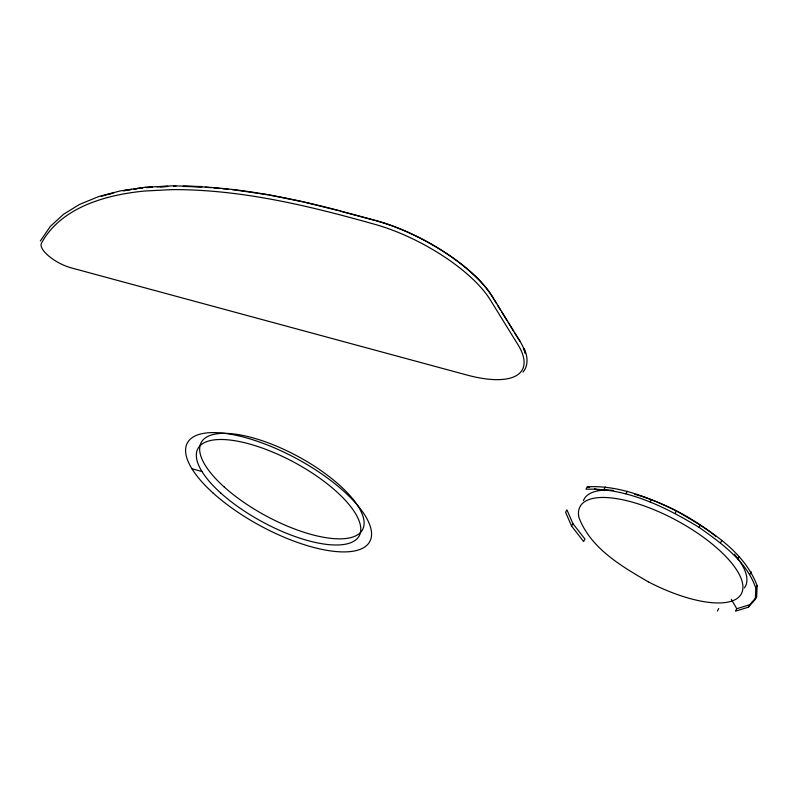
<?xml version="1.0" encoding="UTF-8"?>
<svg xmlns="http://www.w3.org/2000/svg" width="797" height="797" viewBox="0 0 797 797"><rect width="100%" height="100%" fill="white"/><g stroke="black" fill="none" stroke-linecap="round" stroke-linejoin="round"><path stroke-width="1.2" d="M757.15 585.685L756.642 596.883L749.698 604.744L736.767 608.709L735.442 611.169L748.363 607.194L755.317 599.344L755.825 588.136L757.15 585.685C743.531 549.97 707.905 529.228 676.444 510.937C648.688 497.517 618.731 485.094 587.299 486.798L585.974 489.258C626.791 487.734 665.017 506.792 699.108 527.365C721.604 543.385 746.41 560.939 755.825 588.136M40.338 240.983L50.331 226.408L63.481 214.323L79.361 204.51L98.728 196.55L120.536 190.852L145.542 187.255M522.991 346.854A100.302 36.921 28.4 0 0 519.853 341.056L492.187 296.205A100.302 36.921 28.4 0 0 375.656 220.45L340.16 211.036L374.381 220.311M375.656 220.45L375.556 220.63A100.302 36.921 28.4 0 1 492.088 296.384L496.591 303.677M519.853 341.056L514.613 332.887M571.569 526.07L572.894 523.619L566.916 509.831L565.591 512.282L571.569 526.07L583.613 541.512L584.948 539.051L572.894 523.619M603.987 489.438L605.322 486.977M625.874 493.761L627.199 491.301M650.133 501.931L651.458 499.47M675.109 513.398L676.444 510.937M699.108 527.365L700.433 524.904M720.488 542.896L721.813 540.436M737.793 558.916L739.118 556.455M717.42 610.99L718.745 608.529M749.847 574.348L751.173 571.897M748.363 607.194L749.698 604.744M755.317 599.344L756.642 596.883M522.962 372.05C528.68 365.644 527.594 356.189 524.346 348.907M145.084 187.275L172.65 185.831L202.149 186.558M146.489 187.454L152.416 187.146M157.148 186.896L167.689 186.339M146.389 187.634L152.327 187.315M160.566 186.887L167.599 186.518M173.547 186.03L175.998 186.1M183.36 186.279C236.51 186.847 288.992 197.477 340.249 210.866M183.26 186.448L201.661 186.906M205.327 187.156L211.404 187.713M213.835 187.933L219.912 188.481M222.343 188.71L228.43 189.258M232.076 189.586L257.71 193.263M258.935 193.452L268.081 194.807M269.296 195.056L303.378 201.9M304.564 202.199L338.964 210.747M191.938 468.785L201.98 471.515M587.299 486.798L589.7 487.465M594.492 488.79L600.49 490.464M497.886 305.769L500.456 309.943M501.741 312.025L506.892 320.364M508.177 322.456L513.328 330.795M731.327 599.364L736.767 608.709M583.414 500.626A91.675 33.743 28.4 0 1 613.361 490.354M634.771 494.329A91.675 33.743 28.4 0 1 716.055 536.54M734.366 554.174A91.675 33.743 28.4 0 1 744.378 587.937M101.329 196.351A536.491 197.497 28.4 0 1 107.934 194.368M110.205 193.751A536.491 197.497 28.4 0 1 113.662 192.874M123.156 190.792A536.491 197.497 28.4 0 1 131.475 189.337M133.916 188.969A536.491 197.497 28.4 0 1 142.653 187.853M523.41 347.781A100.302 36.921 28.4 0 1 525.233 353.011M107.844 194.538A536.491 197.497 28.4 0 1 111.251 193.621M124.232 190.742A536.491 197.497 28.4 0 1 126.584 190.314M128.975 189.905A536.491 197.497 28.4 0 1 131.385 189.517M135.042 188.969A536.491 197.497 28.4 0 1 137.522 188.63M140.023 188.321A536.491 197.497 28.4 0 1 142.553 188.032M523.32 347.96A100.302 36.921 28.4 0 1 525.143 353.191M171.604 189.616L144.556 191.041A536.491 197.497 28.4 0 0 41.484 243.165A24.548 9.036 28.4 0 0 48.946 256.206A24.548 9.036 28.4 0 0 71.092 267.832L466.863 375.008A100.302 36.921 28.4 0 0 517.92 344.633L490.245 299.792A100.302 36.921 28.4 0 0 373.713 224.037C307.871 205.496 240.435 189.258 171.604 189.616M648.33 581.85C621.291 566.129 590.687 548.306 578.981 517.632A91.675 33.743 28.4 0 1 658.78 511.734A91.675 33.743 28.4 0 1 742.764 589.501A91.675 33.743 28.4 0 1 648.33 581.85M224.096 486.887A91.675 33.743 28.4 0 0 361.43 531.39A91.675 33.743 28.4 0 0 260.131 440.034A91.675 33.743 28.4 0 0 224.096 486.887M213.197 493.134A103.7 38.176 28.4 0 0 368.543 543.474A103.7 38.176 28.4 0 0 253.954 440.143A103.7 38.176 28.4 0 0 213.197 493.134M220.769 493.034A91.675 33.743 28.4 0 0 358.112 537.537A91.675 33.743 28.4 0 0 256.803 446.181A91.675 33.743 28.4 0 0 220.769 493.034"/></g></svg>
